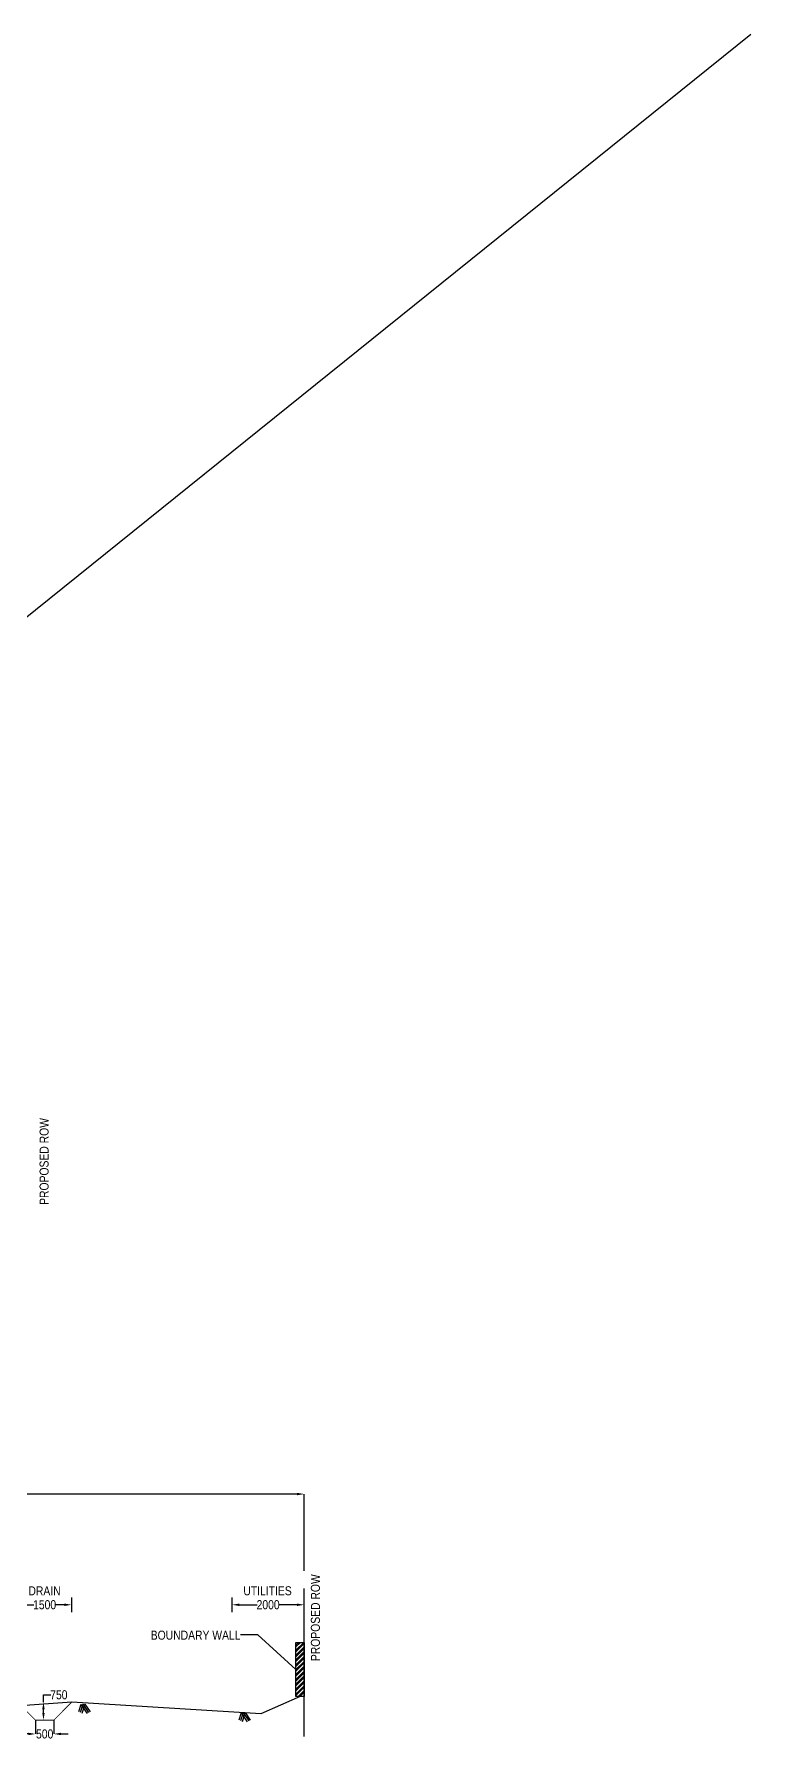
# Model space of a CAD drawing. Header units: millimetres. Extents: x 207528 to 778454, y -364692 to 101323.
# Drawn here: x 539274 to 559087, y 54148 to 101323 of the extents above; entities that cross this region are included whole.
import ezdxf

# ---------------------------------------------------------------- set-up
doc = ezdxf.new("R2010")
doc.units = ezdxf.units.MM
for name, color, linetype in [('Dim', 253, 'Continuous'), ('Dimension', 253, 'Continuous'), ('Proposed ROW', 241, 'MNEW')]:
    doc.layers.add(name, color=color, linetype=linetype)
doc.styles.add('DIM', font='ARIALN.TTF', dxfattribs={"height": 250})
doc.styles.get("Standard").update_dxf_attribs({"font": 'arial.ttf'})
doc.styles.add('STRIP PLAN STYLE', font='ARIALN.TTF')
doc.linetypes.add('MNEW', pattern='A,26.152623,-1.048632,["PROW",Standard,S=1.75,R=0,X=0,Y=-0.975095],-7.693777,26.152623', length=61.047655)
doc.dimstyles.new('DIM', dxfattribs={"dimtxt": 250, "dimasz": 200, "dimexe": 0.18, "dimexo": 0.0625, "dimgap": 0.09, "dimtad": 0, "dimtih": 1, "dimtoh": 1, "dimdec": 0, "dimzin": 0, "dimdsep": 46, "dimtxsty": 'DIM', "dimcen": 0.09, "dimclrd": 256, "dimclrt": 7, "dimadec": 0, "dimazin": 0, "dimtfac": 1, "dimtdec": 0, "dimtofl": 0, "dimtmove": 0, "dimatfit": 3, "dimfxl": 1, "dimtolj": 1, "dimtzin": 0, "dimarcsym": 0})
doc.dimstyles.new('new', dxfattribs={"dimtxt": 150, "dimasz": 150, "dimexe": 100, "dimexo": 0.1, "dimgap": 0.09, "dimtad": 0, "dimtih": 1, "dimtoh": 1, "dimdec": 0, "dimzin": 0, "dimdsep": 46, "dimtxsty": 'DIM', "dimcen": 0.09, "dimclrd": 256, "dimclrt": 252, "dimadec": 0, "dimazin": 0, "dimtfac": 1, "dimtdec": 0, "dimtofl": 0, "dimtmove": 0, "dimatfit": 3, "dimfxl": 1, "dimtolj": 1, "dimtzin": 0, "dimlwd": -1, "dimarcsym": 0})

# ---------------------------------------------------------------- blocks, each defined once
blk = doc.blocks.new('*D423')
at = {"layer": 'Defpoints', "color": 0, "transparency": 16777216}
for p in [(546742, 60947), (501742, 58708), (546742, 58828)]:
    blk.add_point(p, dxfattribs=at)
at = {"layer": 'Dim', "color": 0, "lineweight": -2, "transparency": 16777216}
for p, q in [((501742, 58708), (501742, 60947)), ((546742, 58828), (546742, 60947))]:
    blk.add_line(p, q, dxfattribs=at)
at = {"layer": 'Dim', "lineweight": -2, "transparency": 16777216}
for p, q in [((501942, 60947), (520570, 60947)), ((546542, 60947), (527916, 60947))]:
    blk.add_line(p, q, dxfattribs=at)
at = {"layer": 'Dim', "transparency": 16777216}
for points in [[(501942, 60980), (501942, 60914), (501742, 60947)], [(546542, 60980), (546542, 60914), (546742, 60947)]]:
    blk.add_solid(points, dxfattribs=at)
at = {"layer": 'Dim', "color": 7, "transparency": 16777216, "insert": (524243, 60947), "char_height": 400, "attachment_point": 5, "style": 'STRIP PLAN STYLE'}
blk.add_mtext('\\A1;PROPOSED RIGHT OF WAY (45m)', dxfattribs=at)
blk = doc.blocks.new('*D492')
at = {"layer": 'Defpoints', "color": 0, "transparency": 16777216}
for p in [(539315, 54694), (539315, 54312), (539815, 54694)]:
    blk.add_point(p, dxfattribs=at)
at = {"layer": 'Dim', "lineweight": -2, "transparency": 16777216}
for p, q in [((539115, 54312), (538915, 54312)), ((540015, 54312), (540215, 54312))]:
    blk.add_line(p, q, dxfattribs=at)
at = {"layer": 'Dim', "color": 0, "lineweight": -2, "transparency": 16777216}
for p, q in [((539315, 54694), (539315, 54312)), ((539815, 54694), (539815, 54312))]:
    blk.add_line(p, q, dxfattribs=at)
at = {"layer": 'Dim', "transparency": 16777216}
for points in [[(539115, 54346), (539115, 54279), (539315, 54312)], [(540015, 54346), (540015, 54279), (539815, 54312)]]:
    blk.add_solid(points, dxfattribs=at)
at = {"layer": 'Dim', "color": 7, "transparency": 16777216, "insert": (539565, 54312), "char_height": 250, "attachment_point": 5, "style": 'DIM'}
blk.add_mtext('\\A1;500', dxfattribs=at)
blk = doc.blocks.new('*D427')
at = {"layer": 'Defpoints', "color": 0, "transparency": 16777216}
for p in [(538813, 57885), (540313, 57885), (540313, 57885)]:
    blk.add_point(p, dxfattribs=at)
at = {"layer": 'Dim', "color": 0, "lineweight": -2, "transparency": 16777216}
for p, q in [((538813, 57885), (538813, 57885)), ((540313, 57885), (540313, 57885))]:
    blk.add_line(p, q, dxfattribs=at)
at = {"layer": 'Dim', "lineweight": -2, "transparency": 16777216}
for p, q in [((539013, 57885), (539267, 57885)), ((540113, 57885), (539860, 57885))]:
    blk.add_line(p, q, dxfattribs=at)
at = {"layer": 'Dim', "transparency": 16777216}
for points in [[(539013, 57918), (539013, 57852), (538813, 57885)], [(540113, 57918), (540113, 57852), (540313, 57885)]]:
    blk.add_solid(points, dxfattribs=at)
at = {"layer": 'Dim', "color": 7, "transparency": 16777216, "insert": (539563, 57885), "char_height": 250, "attachment_point": 5, "style": 'DIM'}
blk.add_mtext('\\A1;1500', dxfattribs=at)
blk = doc.blocks.new('*D428')
at = {"layer": 'Defpoints', "color": 0, "transparency": 16777216}
for p in [(544742, 57885), (546742, 57885), (546742, 57885)]:
    blk.add_point(p, dxfattribs=at)
at = {"layer": 'Dim', "color": 0, "lineweight": -2, "transparency": 16777216}
for p, q in [((544742, 57885), (544742, 57885)), ((546742, 57885), (546742, 57885))]:
    blk.add_line(p, q, dxfattribs=at)
at = {"layer": 'Dim', "lineweight": -2, "transparency": 16777216}
for p, q in [((544942, 57885), (545435, 57885)), ((546542, 57885), (546050, 57885))]:
    blk.add_line(p, q, dxfattribs=at)
at = {"layer": 'Dim', "transparency": 16777216}
for points in [[(544942, 57918), (544942, 57851), (544742, 57885)], [(546542, 57918), (546542, 57851), (546742, 57885)]]:
    blk.add_solid(points, dxfattribs=at)
at = {"layer": 'Dim', "color": 7, "transparency": 16777216, "insert": (545742, 57885), "char_height": 250, "attachment_point": 5, "style": 'DIM'}
blk.add_mtext('\\A1;2000', dxfattribs=at)
blk = doc.blocks.new('*D475')
at = {"color": 0, "lineweight": -2, "transparency": 16777216}
for p, q in [((539532, 55194), (539531, 55194)), ((539532, 54694), (539531, 54694))]:
    blk.add_line(p, q, dxfattribs=at)
at = {"lineweight": -2, "transparency": 16777216}
for p, q in [((539532, 55194), (539532, 55394)), ((539532, 55394), (539732, 55394)), ((539532, 54894), (539532, 54994))]:
    blk.add_line(p, q, dxfattribs=at)
at = {"transparency": 16777216}
for points in [[(539498, 54994), (539565, 54994), (539532, 55194)], [(539498, 54894), (539565, 54894), (539532, 54694)]]:
    blk.add_solid(points, dxfattribs=at)
at = {"layer": 'Defpoints', "color": 0, "transparency": 16777216}
for p in [(539532, 55194), (539532, 55194), (539532, 54694)]:
    blk.add_point(p, dxfattribs=at)
at = {"color": 7, "transparency": 16777216, "insert": (539957, 55394), "char_height": 250, "attachment_point": 5, "style": 'DIM'}
blk.add_mtext('\\A1;750', dxfattribs=at)

msp = doc.modelspace()

# ---------------------------------------------------------------- hatches: boundary and pattern name
at = {"layer": 'Dim'}
h = msp.add_hatch(dxfattribs=at)
h.set_pattern_fill('ANSI32', scale=10)
h.set_pattern_definition([(45, (230712.74, 0), (-67.35192, 67.35192), []), (45, (230757.64, 0), (-67.35192, 67.35192), [])])
h.paths.add_polyline_path([(546512.4, 55345.4), (546512.4, 56845.4), (546742.4, 56845.4), (546742.4, 55345.4)])

# ---------------------------------------------------------------- linework, layer by layer
at = {"const_width": 20}
for points in [[(538814.8, 55194.2), (539314.8, 54694.2)], [(540313.9, 55194.2), (539814.8, 54694.2)], [(539314.8, 54694.2), (539814.8, 54694.2)]]:
    msp.add_lwpolyline(points, dxfattribs=at)
at = {"layer": 'Dim', "color": 7}
msp.add_lwpolyline([(519906.1, 88046.6), (528820.6, 76968.2), (559087.2, 101322.9)], dxfattribs=at)
at = {"layer": 'Dim'}
for points in [[(540312.8, 57682.8), (540312.8, 58088)], [(544749.4, 57681), (544749.4, 58086.2)], [(546741.8, 57682.3), (546741.8, 58087.5)], [(540568.9, 55126), (540500.9, 54921.4)], [(540624.1, 55133.6), (540548.4, 54905.7)], [(540568.9, 55126), (540736, 54877.7)], [(540678.9, 55131.8), (540595.5, 54880.6)], [(540624.1, 55133.6), (540777.5, 54905.6)], [(540678.9, 55131.8), (540818.7, 54924.2)], [(545000.3, 54895.5), (544932.3, 54690.9)], [(545055.5, 54903.1), (544979.8, 54675.2)], [(545000.3, 54895.5), (545167.4, 54647.2)], [(545110.3, 54901.3), (545026.9, 54650.1)], [(545055.5, 54903.1), (545208.9, 54675.1)], [(545110.3, 54901.3), (545250.1, 54693.7)]]:
    msp.add_lwpolyline(points, dxfattribs=at)
at = {"layer": 'Dim', "color": 7}
msp.add_lwpolyline([(546512.4, 55345.4), (546512.4, 56845.4), (546742.4, 56845.4), (546742.4, 55345.4)], close=True, dxfattribs=at)
at = {"layer": 'Dimension', "linetype": 'Continuous', "ltscale": 10, "flags": 128}
msp.add_lwpolyline([(546742.4, 55345.4), (546630.1, 55350.9), (545539.7, 54870.8), (540313.9, 55194.2), (537073.4, 54960.8), (535133.6, 55126.3), (533062.2, 55529.4), (529184.9, 55729.2), (528385, 55773.6), (527285.1, 55718.1), (524242.4, 55860.9)], dxfattribs=at)
at = {"layer": 'Proposed ROW', "lineweight": -3, "ltscale": 3, "flags": 128}
msp.add_lwpolyline([(546742.4, 54244), (546742.4, 58331.2)], dxfattribs=at)

# ---------------------------------------------------------------- texts
at = {"layer": 'Dim', "char_height": 250, "attachment_point": 5, "rotation": 90, "style": 'DIM'}
for insert in [(539551.2, 70145.1), (547051.2, 57527.3)]:
    msp.add_mtext_dynamic_manual_height_columns('PROPOSED ROW', width=5325.312, gutter_width=1250, heights=[0], dxfattribs=dict(at, insert=insert))
at = {"layer": 'Dim', "char_height": 250, "attachment_point": 5, "style": 'DIM'}
for s, insert in [('DRAIN', (539560.6, 58270.1)), ('UTILITIES', (545726, 58269.8))]:
    msp.add_mtext_dynamic_manual_height_columns(s, width=5325.312, gutter_width=1250, heights=[0], dxfattribs=dict(at, insert=insert))
at = {"layer": 'Dim', "color": 7, "insert": (543737.5, 57042.9), "char_height": 250, "attachment_point": 5, "style": 'DIM'}
msp.add_mtext_dynamic_manual_height_columns('BOUNDARY WALL', width=5325.312, gutter_width=1250, heights=[0], dxfattribs=at)

# ---------------------------------------------------------------- dimensions: what is measured, and where the dimension line sits
dim = msp.add_aligned_dim(p1=(539531.5, 54694.2), p2=(539531.5, 55194.2), distance=0, text='750', dimstyle='DIM', override={"dimfxl": 1.25, "dimfxlon": 1})
dim.commit()
dim.dimension.update_dxf_attribs({"geometry": '*D475', "text_midpoint": (539956.9, 55394.2)})
at = {"layer": 'Dim'}
dim = msp.add_linear_dim(base=(546742.4, 60947.1), p1=(501742.4, 58708.4), p2=(546742.4, 58828), text='PROPOSED RIGHT OF WAY (45m)', dimstyle='DIM', override={"dimtxt": 400, "dimtxsty": 'STRIP PLAN STYLE'}, dxfattribs=at)
dim.commit()
dim.dimension.update_dxf_attribs({"geometry": '*D423', "text_midpoint": (524242.9, 60947.1), "dimtype": 160})
for p1, p2, distance, picture, middle in [((538813.4, 57884.8), (540313.4, 57885.1), 0, '*D427', (539563.4, 57885)), ((544742.4, 57884.8), (546742.4, 57884.8), 0, '*D428', (545742.4, 57884.8)), ((539814.8, 54694.2), (539314.8, 54694.2), 381.8, '*D492', (539564.8, 54312.5))]:
    dim = msp.add_aligned_dim(p1=p1, p2=p2, distance=distance, dimstyle='DIM', dxfattribs=at)
    dim.commit()
    dim.dimension.update_dxf_attribs({"geometry": picture, "text_midpoint": middle})

# ---------------------------------------------------------------- leaders
at = {"layer": 'Dimension'}
msp.add_leader([(546512.4, 56095.4), (545457.1, 57049.1), (544975.5, 57049.1)], dimstyle='new', override={"dimasz": 50, "dimclrd": 256, "dimldrblk": 'Dot'}, dxfattribs=at)

doc.saveas('drawing.dxf')
